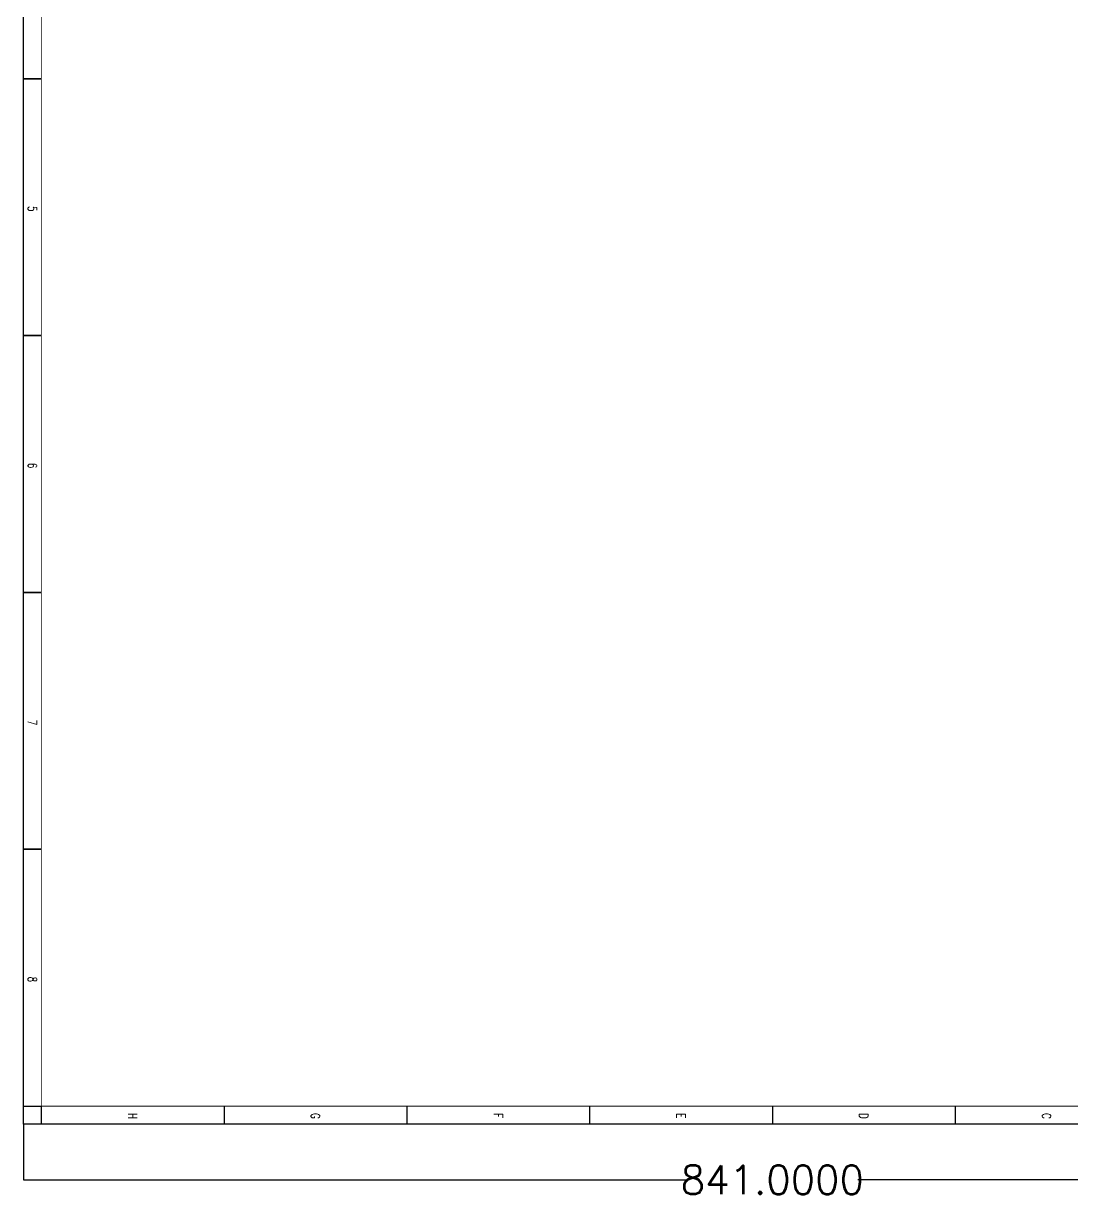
# Model space of a CAD drawing. Header units: inches. Extents: x 4934 to 62552, y 337132 to 403113.
# Drawn here: x 4934 to 34357, y 337132 to 370122 of the extents above; entities that cross this region are included whole.
import ezdxf

# ---------------------------------------------------------------- set-up
doc = ezdxf.new("R2010")
doc.units = ezdxf.units.IN
doc.header["$MEASUREMENT"] = 0
doc.styles.add('HZbine', font='txt_____.ttf', dxfattribs={"width": 0.7, "bigfont": 'HZTXT'})
doc.styles.get("Standard").update_dxf_attribs({"font": 'txt', "bigfont": 'gbcbig.shx'})
doc.dimstyles.new('Standard-yuanban', dxfattribs={"dimtxt": 800, "dimasz": 0.18, "dimexe": 0.18, "dimexo": 0.0625, "dimgap": 0.09, "dimtad": 0, "dimtih": 1, "dimtoh": 1, "dimdec": 4, "dimlfac": 0.02, "dimzin": 0, "dimdsep": 46, "dimtxsty": 'Standard', "dimcen": 0.09, "dimadec": 0, "dimazin": 0, "dimtfac": 1, "dimtdec": 4, "dimtofl": 0, "dimtmove": 0, "dimatfit": 3, "dimfxl": 1, "dimtolj": 1, "dimtzin": 0, "dimarcsym": 0})

# ---------------------------------------------------------------- blocks, each defined once
blk = doc.blocks.new('*D3')
at = {"color": 0, "lineweight": -2, "transparency": 16777216}
for p, q in [((4934, 339220), (4934, 337657)), ((46984, 339220), (46984, 337657)), ((4935, 337657), (23559, 337657)), ((46984, 337657), (28360, 337657))]:
    blk.add_line(p, q, dxfattribs=at)
at = {"color": 0, "transparency": 16777216}
for points in [[(4935, 337657), (4935, 337657), (4934, 337657)], [(46984, 337657), (46984, 337657), (46984, 337657)]]:
    blk.add_solid(points, dxfattribs=at)
at = {"layer": 'Defpoints', "color": 0, "transparency": 16777216}
for p in [(4934, 339220), (46984, 339220), (46984, 337657)]:
    blk.add_point(p, dxfattribs=at)
at = {"color": 0, "transparency": 16777216, "insert": (25959, 337657), "char_height": 800, "attachment_point": 5}
blk.add_mtext('\\A1;841.0000', dxfattribs=at)

msp = doc.modelspace()

# ---------------------------------------------------------------- linework, layer by layer
at = {"color": 4, "flags": 128}
for points in [[(4934.44132, 339220.15573), (4934.44132, 398670.15573)], [(5434.44132, 368572.15573), (4934.44132, 368572.15573)], [(5434.44132, 361360.15573), (4934.44132, 361360.15573)], [(5434.44132, 354148.15573), (4934.44132, 354148.15573)], [(5434.44132, 346936.15573), (4934.44132, 346936.15573)], [(5434.44132, 346936.15573), (4934.44132, 346936.15573)], [(46984.44132, 339220.15573), (4934.44132, 339220.15573)]]:
    msp.add_lwpolyline(points, dxfattribs=at)
at = {"const_width": 25}
msp.add_lwpolyline([(46484.44132, 397420.15573), (46484.44132, 339724.15573), (5434.44132, 339724.15573), (5434.44132, 397420.15573)], close=True, dxfattribs=at)
at = {"flags": 128}
for points in [[(4934.44132, 368572.15573), (5434.44132, 368572.15573)], [(4934.44132, 361360.15573), (5434.44132, 361360.15573)], [(4934.44132, 354148.15573), (5434.44132, 354148.15573)], [(4934.44132, 346936.15573), (5434.44132, 346936.15573)], [(4934.44132, 346936.15573), (5434.44132, 346936.15573)], [(4934.44132, 339724.15573), (5434.44132, 339724.15573)], [(5434.44132, 339720.15573), (5434.44132, 339220.15573)], [(10565.69132, 339720.15573), (10565.69132, 339220.15573)], [(15696.94132, 339720.15573), (15696.94132, 339220.15573)], [(20828.19132, 339720.15573), (20828.19132, 339220.15573)], [(25959.44132, 339720.15573), (25959.44132, 339220.15573)], [(31090.69132, 339720.15573), (31090.69132, 339220.15573)]]:
    msp.add_lwpolyline(points, dxfattribs=at)

# ---------------------------------------------------------------- texts
at = {"color": 0, "style": 'HZbine', "width": 0.7}
for s, p in [('5', (5059.44132, 364995.42507)), ('6', (5059.44132, 357783.42507)), ('7', (5059.44132, 350571.42507)), ('8', (5059.44132, 343359.42507)), ('8', (5059.44132, 343359.42507)), ('H', (7874.70699, 339527.43288)), ('G', (13005.95699, 339527.43288)), ('F', (18137.20699, 339527.43288)), ('E', (23268.45699, 339527.43288)), ('D', (28399.70699, 339527.43288)), ('C', (33530.95699, 339527.43288))]:
    msp.add_text(s, height=250, rotation=270, dxfattribs=at).set_placement(p)

# ---------------------------------------------------------------- dimensions: what is measured, and where the dimension line sits
dim = msp.add_linear_dim(base=(46984.44132, 337656.81308), p1=(4934.44132, 339220.15573), p2=(46984.44132, 339220.15573), dimstyle='Standard-yuanban')
dim.commit()
dim.dimension.update_dxf_attribs({"geometry": '*D3', "text_midpoint": (25959.44132, 337656.81308)})

doc.saveas('drawing.dxf')
